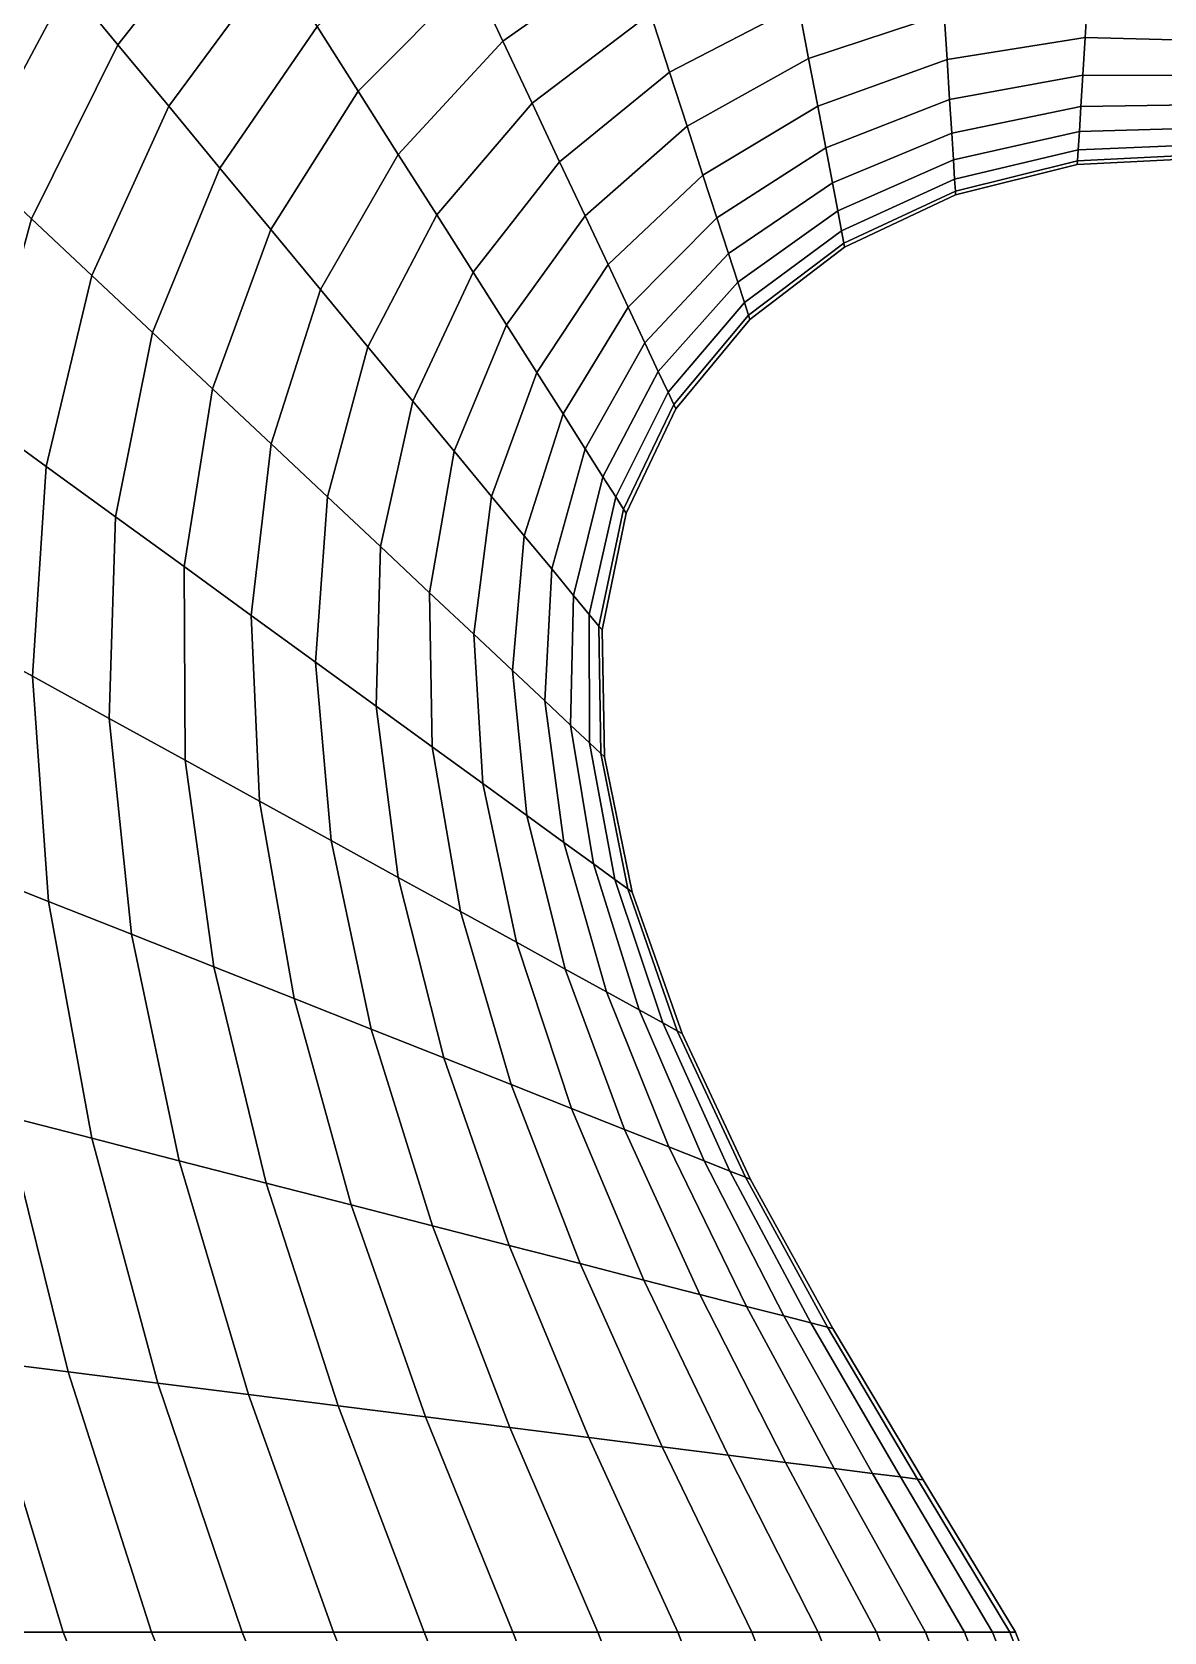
# Model space of a CAD drawing. Extents: x -13.1 to 9.8, y -16 to 20.1.
# Drawn here: x -8.11 to 1.22, y 0 to 13.2 of the extents above; entities that cross this region are included whole.
import ezdxf

# ---------------------------------------------------------------- set-up
doc = ezdxf.new("R2010")
doc.units = 0
doc.header["$MEASUREMENT"] = 0

msp = doc.modelspace()

# ---------------------------------------------------------------- linework, layer by layer
for points in [[(-6.7692, 14.8325, 4.82343), (-7.81042, 13.5842, 5.01668), (-7.40144, 13.0898, 5.18142), (-6.43866, 14.3116, 4.98182)], [(-6.43866, 14.3116, -4.98182), (-7.40144, 13.0898, -5.18142), (-7.81042, 13.5842, -5.01668), (-6.7692, 14.8325, -4.82343)], [(-3.35006, 14.3939, 4.53624), (-4.47914, 13.6547, 4.76562), (-4.22788, 13.1207, 4.61411), (-3.17647, 13.8597, 4.39201)], [(-3.17647, 13.8597, -4.39201), (-4.22788, 13.1207, -4.61411), (-4.47914, 13.6547, -4.76562), (-3.35006, 14.3939, -4.53624)], [(-6.43866, 14.3116, 4.98182), (-7.40144, 13.0898, 5.18142), (-6.98253, 12.5834, 5.26444), (-6.10008, 13.7781, 5.06165)], [(-6.10008, 13.7781, -5.06165), (-6.98253, 12.5834, -5.26444), (-7.40144, 13.0898, -5.18142), (-6.43866, 14.3116, -4.98182)], [(-4.73651, 14.2016, 4.84199), (-5.75881, 13.2404, 5.06165), (-5.42023, 12.7069, 4.98182), (-4.47914, 13.6547, 4.76562)], [(-4.47914, 13.6547, -4.76562), (-5.42023, 12.7069, -4.98182), (-5.75881, 13.2404, -5.06165), (-4.73651, 14.2016, -4.84199)], [(-8.20301, 14.0587, 4.77283), (-9.06193, 12.5436, 4.93849), (-8.59737, 12.1073, 5.19081), (-7.81042, 13.5842, 5.01668)], [(-7.81042, 13.5842, -5.01668), (-8.59737, 12.1073, -5.19081), (-9.06193, 12.5436, -4.93849), (-8.20301, 14.0587, -4.77283)], [(-3.17647, 13.8597, 4.39201), (-4.22788, 13.1207, 4.61411), (-3.98669, 12.6081, 4.38982), (-3.00985, 13.3469, 4.17852)], [(-3.00985, 13.3469, -4.17852), (-3.98669, 12.6081, -4.38982), (-4.22788, 13.1207, -4.61411), (-3.17647, 13.8597, -4.39201)], [(-1.87963, 13.8869, 3.9584), (-3.00985, 13.3469, 4.17852), (-2.85281, 12.8635, 3.89914), (-1.78942, 13.414, 3.69373)], [(-1.78942, 13.414, -3.69373), (-2.85281, 12.8635, -3.89914), (-3.00985, 13.3469, -4.17852), (-1.87963, 13.8869, -3.9584)], [(-6.10008, 13.7781, 5.06165), (-6.98253, 12.5834, 5.26444), (-6.56028, 12.073, 5.26444), (-5.75881, 13.2404, 5.06165)], [(-5.75881, 13.2404, -5.06165), (-6.56028, 12.073, -5.26444), (-6.98253, 12.5834, -5.26444), (-6.10008, 13.7781, -5.06165)], [(-0.613938, 13.7622, 3.48334), (-1.78942, 13.414, 3.69373), (-1.70613, 12.9774, 3.37081), (-0.58762, 13.3439, 3.17881)], [(-0.58762, 13.3439, -3.17881), (-1.70613, 12.9774, -3.37081), (-1.78942, 13.414, -3.69373), (-0.613938, 13.7622, -3.48334)], [(-4.47914, 13.6547, 4.76562), (-5.42023, 12.7069, 4.98182), (-5.08968, 12.186, 4.82343), (-4.22788, 13.1207, 4.61411)], [(-4.22788, 13.1207, -4.61411), (-5.08968, 12.186, -4.82343), (-5.42023, 12.7069, -4.98182), (-4.47914, 13.6547, -4.76562)], [(-7.81042, 13.5842, 5.01668), (-8.59737, 12.1073, 5.19081), (-8.11342, 11.6529, 5.36126), (-7.40144, 13.0898, 5.18142)], [(-7.40144, 13.0898, -5.18142), (-8.11342, 11.6529, -5.36126), (-8.59737, 12.1073, -5.19081), (-7.81042, 13.5842, -5.01668)], [(0.597672, 13.5037, 2.98529), (-0.58762, 13.3439, 3.17881), (-0.563905, 12.9669, 2.82415), (0.575402, 13.1497, 2.65222)], [(0.575402, 13.1497, -2.65222), (-0.563905, 12.9669, -2.82415), (-0.58762, 13.3439, -3.17881), (0.597672, 13.5037, -2.98529)], [(1.79566, 13.4467, 2.79329), (0.597672, 13.5037, 2.98529), (0.575402, 13.1497, 2.65222), (1.73347, 13.1207, 2.48165)], [(1.73347, 13.1207, -2.48165), (0.575402, 13.1497, -2.65222), (0.597672, 13.5037, -2.98529), (1.79566, 13.4467, -2.79329)], [(-3.00985, 13.3469, 4.17852), (-3.98669, 12.6081, 4.38982), (-3.75936, 12.125, 4.09631), (-2.85281, 12.8635, 3.89914)], [(-2.85281, 12.8635, -3.89914), (-3.75936, 12.125, -4.09631), (-3.98669, 12.6081, -4.38982), (-3.00985, 13.3469, -4.17852)], [(-1.78942, 13.414, 3.69373), (-2.85281, 12.8635, 3.89914), (-2.70782, 12.4173, 3.55826), (-1.70613, 12.9774, 3.37081)], [(-1.70613, 12.9774, -3.37081), (-2.70782, 12.4173, -3.55826), (-2.85281, 12.8635, -3.89914), (-1.78942, 13.414, -3.69373)], [(-0.58762, 13.3439, 3.17881), (-1.70613, 12.9774, 3.37081), (-1.63109, 12.584, 2.99473), (-0.563905, 12.9669, 2.82415)], [(-0.563905, 12.9669, -2.82415), (-1.63109, 12.584, -2.99473), (-1.70613, 12.9774, -3.37081), (-0.58762, 13.3439, -3.17881)], [(-5.75881, 13.2404, 5.06165), (-6.56028, 12.073, 5.26444), (-6.14137, 11.5666, 5.18142), (-5.42023, 12.7069, 4.98182)], [(-5.42023, 12.7069, -4.98182), (-6.14137, 11.5666, -5.18142), (-6.56028, 12.073, -5.26444), (-5.75881, 13.2404, -5.06165)], [(-7.40144, 13.0898, 5.18142), (-8.11342, 11.6529, 5.36126), (-7.61771, 11.1874, 5.44717), (-6.98253, 12.5834, 5.26444)], [(-6.98253, 12.5834, -5.26444), (-7.61771, 11.1874, -5.44717), (-8.11342, 11.6529, -5.36126), (-7.40144, 13.0898, -5.18142)], [(-4.22788, 13.1207, 4.61411), (-5.08968, 12.186, 4.82343), (-4.77237, 11.686, 4.58897), (-3.98669, 12.6081, 4.38982)], [(-3.98669, 12.6081, -4.38982), (-4.77237, 11.686, -4.58897), (-5.08968, 12.186, -4.82343), (-4.22788, 13.1207, -4.61411)], [(0.575402, 13.1497, 2.65222), (-0.563905, 12.9669, 2.82415), (-0.543169, 12.6373, 2.42496), (0.555928, 12.8401, 2.27733)], [(0.555928, 12.8401, -2.27733), (-0.543169, 12.6373, -2.42496), (-0.563905, 12.9669, -2.82415), (0.575402, 13.1497, -2.65222)], [(1.73347, 13.1207, 2.48165), (0.575402, 13.1497, 2.65222), (0.555928, 12.8401, 2.27733), (1.67909, 12.8357, 2.13086)], [(1.67909, 12.8357, -2.13086), (0.555928, 12.8401, -2.27733), (0.575402, 13.1497, -2.65222), (1.73347, 13.1207, -2.48165)], [(-1.70613, 12.9774, 3.37081), (-2.70782, 12.4173, 3.55826), (-2.57718, 12.0153, 3.16126), (-1.63109, 12.584, 2.99473)], [(-1.63109, 12.584, -2.99473), (-2.57718, 12.0153, -3.16126), (-2.70782, 12.4173, -3.55826), (-1.70613, 12.9774, -3.37081)], [(-0.563905, 12.9669, 2.82415), (-1.63109, 12.584, 2.99473), (-1.56547, 12.24, 2.57142), (-0.543169, 12.6373, 2.42496)], [(-0.543169, 12.6373, -2.42496), (-1.56547, 12.24, -2.57142), (-1.63109, 12.584, -2.99473), (-0.563905, 12.9669, -2.82415)], [(-2.85281, 12.8635, 3.89914), (-3.75936, 12.125, 4.09631), (-3.54949, 11.6791, 3.73819), (-2.70782, 12.4173, 3.55826)], [(-2.70782, 12.4173, -3.55826), (-3.54949, 11.6791, -3.73819), (-3.75936, 12.125, -4.09631), (-2.85281, 12.8635, -3.89914)], [(0.555928, 12.8401, 2.27733), (-0.543169, 12.6373, 2.42496), (-0.525738, 12.3603, 1.98751), (0.539558, 12.5799, 1.86652)], [(0.539558, 12.5799, -1.86652), (-0.525738, 12.3603, -1.98751), (-0.543169, 12.6373, -2.42496), (0.555928, 12.8401, -2.27733)], [(1.67909, 12.8357, 2.13086), (0.555928, 12.8401, 2.27733), (0.539558, 12.5799, 1.86652), (1.63338, 12.596, 1.74647)], [(1.63338, 12.596, -1.74647), (0.539558, 12.5799, -1.86652), (0.555928, 12.8401, -2.27733), (1.67909, 12.8357, -2.13086)], [(-5.42023, 12.7069, 4.98182), (-6.14137, 11.5666, 5.18142), (-5.73239, 11.0723, 5.01668), (-5.08968, 12.186, 4.82343)], [(-5.08968, 12.186, -4.82343), (-5.73239, 11.0723, -5.01668), (-6.14137, 11.5666, -5.18142), (-5.42023, 12.7069, -4.98182)], [(-6.98253, 12.5834, 5.26444), (-7.61771, 11.1874, 5.44717), (-7.11807, 10.7182, 5.44717), (-6.56028, 12.073, 5.26444)], [(-6.56028, 12.073, -5.26444), (-7.11807, 10.7182, -5.44717), (-7.61771, 11.1874, -5.44717), (-6.98253, 12.5834, -5.26444)], [(-3.98669, 12.6081, 4.38982), (-4.77237, 11.686, 4.58897), (-4.47332, 11.2148, 4.28214), (-3.75936, 12.125, 4.09631)], [(-3.75936, 12.125, -4.09631), (-4.47332, 11.2148, -4.28214), (-4.77237, 11.686, -4.58897), (-3.98669, 12.6081, -4.38982)], [(-1.63109, 12.584, 2.99473), (-2.57718, 12.0153, 3.16126), (-2.46295, 11.6637, 2.71441), (-1.56547, 12.24, 2.57142)], [(-1.56547, 12.24, -2.57142), (-2.46295, 11.6637, -2.71441), (-2.57718, 12.0153, -3.16126), (-1.63109, 12.584, -2.99473)], [(-0.543169, 12.6373, 2.42496), (-1.56547, 12.24, 2.57142), (-1.51031, 11.9509, 2.10756), (-0.525738, 12.3603, 1.98751)], [(-0.525738, 12.3603, -1.98751), (-1.51031, 11.9509, -2.10756), (-1.56547, 12.24, -2.57142), (-0.543169, 12.6373, -2.42496)], [(0.539558, 12.5799, 1.86652), (-0.525738, 12.3603, 1.98751), (-0.511887, 12.1401, 1.51873), (0.52655, 12.3732, 1.42627)], [(0.52655, 12.3732, -1.42627), (-0.511887, 12.1401, -1.51873), (-0.525738, 12.3603, -1.98751), (0.539558, 12.5799, -1.86652)], [(1.63338, 12.596, 1.74647), (0.539558, 12.5799, 1.86652), (0.52655, 12.3732, 1.42627), (1.59706, 12.4056, 1.33454)], [(1.59706, 12.4056, -1.33454), (0.52655, 12.3732, -1.42627), (0.539558, 12.5799, -1.86652), (1.63338, 12.596, -1.74647)], [(-2.70782, 12.4173, 3.55826), (-3.54949, 11.6791, 3.73819), (-3.36039, 11.2772, 3.32112), (-2.57718, 12.0153, 3.16126)], [(-2.57718, 12.0153, -3.16126), (-3.36039, 11.2772, -3.32112), (-3.54949, 11.6791, -3.73819), (-2.70782, 12.4173, -3.55826)], [(1.59706, 12.4056, 1.33454), (0.52655, 12.3732, 1.42627), (0.517109, 12.2231, 0.963529), (1.5707, 12.2674, 0.90156)], [(1.5707, 12.2674, -0.90156), (0.517109, 12.2231, -0.963529), (0.52655, 12.3732, -1.42627), (1.59706, 12.4056, -1.33454)], [(-0.525738, 12.3603, 1.98751), (-1.51031, 11.9509, 2.10756), (-1.46648, 11.7211, 1.61046), (-0.511887, 12.1401, 1.51873)], [(-0.511887, 12.1401, -1.51873), (-1.46648, 11.7211, -1.61046), (-1.51031, 11.9509, -2.10756), (-0.525738, 12.3603, -1.98751)], [(0.52655, 12.3732, 1.42627), (-0.511887, 12.1401, 1.51873), (-0.501834, 11.9803, 1.02599), (0.517109, 12.2231, 0.963529)], [(0.517109, 12.2231, -0.963529), (-0.501834, 11.9803, -1.02599), (-0.511887, 12.1401, -1.51873), (0.52655, 12.3732, -1.42627)], [(-5.08968, 12.186, 4.82343), (-5.73239, 11.0723, 5.01668), (-5.3398, 10.5977, 4.77283), (-4.77237, 11.686, 4.58897)], [(-4.77237, 11.686, -4.58897), (-5.3398, 10.5977, -4.77283), (-5.73239, 11.0723, -5.01668), (-5.08968, 12.186, -4.82343)], [(-1.56547, 12.24, 2.57142), (-2.46295, 11.6637, 2.71441), (-2.36692, 11.3682, 2.22475), (-1.51031, 11.9509, 2.10756)], [(-1.51031, 11.9509, -2.10756), (-2.36692, 11.3682, -2.22475), (-2.46295, 11.6637, -2.71441), (-1.56547, 12.24, -2.57142)], [(-0.511887, 12.1401, 1.51873), (-1.46648, 11.7211, 1.61046), (-1.43467, 11.5543, 1.08796), (-0.501834, 11.9803, 1.02599)], [(-0.501834, 11.9803, -1.02599), (-1.43467, 11.5543, -1.08796), (-1.46648, 11.7211, -1.61046), (-0.511887, 12.1401, -1.51873)], [(0.517109, 12.2231, 0.963529), (-0.501834, 11.9803, 1.02599), (-0.495738, 11.8835, 0.517072), (0.511384, 12.1321, 0.485593)], [(0.511384, 12.1321, -0.485593), (-0.495738, 11.8835, -0.517072), (-0.501834, 11.9803, -1.02599), (0.517109, 12.2231, -0.963529)], [(1.55472, 12.1837, 0.454363), (0.511384, 12.1321, 0.485593), (0.509466, 12.1017), (1.54936, 12.1556)], [(1.54936, 12.1556), (0.509466, 12.1017), (0.511384, 12.1321, -0.485593), (1.55472, 12.1837, -0.454363)], [(1.5707, 12.2674, 0.90156), (0.517109, 12.2231, 0.963529), (0.511384, 12.1321, 0.485593), (1.55472, 12.1837, 0.454363)], [(1.55472, 12.1837, -0.454363), (0.511384, 12.1321, -0.485593), (0.517109, 12.2231, -0.963529), (1.5707, 12.2674, -0.90156)], [(-6.56028, 12.073, 5.26444), (-7.11807, 10.7182, 5.44717), (-6.62236, 10.2527, 5.36126), (-6.14137, 11.5666, 5.18142)], [(-6.14137, 11.5666, -5.18142), (-6.62236, 10.2527, -5.36126), (-7.11807, 10.7182, -5.44717), (-6.56028, 12.073, -5.26444)], [(-3.75936, 12.125, 4.09631), (-4.47332, 11.2148, 4.28214), (-4.19722, 10.7797, 3.90778), (-3.54949, 11.6791, 3.73819)], [(-3.54949, 11.6791, -3.73819), (-4.19722, 10.7797, -3.90778), (-4.47332, 11.2148, -4.28214), (-3.75936, 12.125, -4.09631)], [(-2.57718, 12.0153, 3.16126), (-3.36039, 11.2772, 3.32112), (-3.19503, 10.9258, 2.85167), (-2.46295, 11.6637, 2.71441)], [(-2.46295, 11.6637, -2.71441), (-3.19503, 10.9258, -2.85167), (-3.36039, 11.2772, -3.32112), (-2.57718, 12.0153, -3.16126)], [(0.511384, 12.1321, 0.485593), (-0.495738, 11.8835, 0.517072), (-0.493695, 11.851), (0.509466, 12.1017)], [(0.509466, 12.1017), (-0.493695, 11.851), (-0.495738, 11.8835, -0.517072), (0.511384, 12.1321, -0.485593)], [(-1.51031, 11.9509, 2.10756), (-2.36692, 11.3682, 2.22475), (-2.29062, 11.1333, 1.70001), (-1.46648, 11.7211, 1.61046)], [(-1.46648, 11.7211, -1.61046), (-2.29062, 11.1333, -1.70001), (-2.36692, 11.3682, -2.22475), (-1.51031, 11.9509, -2.10756)], [(-0.501834, 11.9803, 1.02599), (-1.43467, 11.5543, 1.08796), (-1.41538, 11.4532, 0.548303), (-0.495738, 11.8835, 0.517072)], [(-0.495738, 11.8835, -0.517072), (-1.41538, 11.4532, -0.548303), (-1.43467, 11.5543, -1.08796), (-0.501834, 11.9803, -1.02599)], [(-0.495738, 11.8835, 0.517072), (-1.41538, 11.4532, 0.548303), (-1.40891, 11.4193), (-0.493695, 11.851)], [(-0.493695, 11.851), (-1.40891, 11.4193), (-1.41538, 11.4532, -0.548303), (-0.495738, 11.8835, -0.517072)], [(-8.11342, 11.6529, 5.36126), (-8.55894, 10.0233, 5.51852), (-7.99266, 9.61191, 5.60695), (-7.61771, 11.1874, 5.44717)], [(-7.61771, 11.1874, -5.44717), (-7.99266, 9.61191, -5.60695), (-8.55894, 10.0233, -5.51852), (-8.11342, 11.6529, -5.36126)], [(-4.77237, 11.686, 4.58897), (-5.3398, 10.5977, 4.77283), (-4.96979, 10.1504, 4.4537), (-4.47332, 11.2148, 4.28214)], [(-4.47332, 11.2148, -4.28214), (-4.96979, 10.1504, -4.4537), (-5.3398, 10.5977, -4.77283), (-4.77237, 11.686, -4.58897)], [(-3.54949, 11.6791, 3.73819), (-4.19722, 10.7797, 3.90778), (-3.94845, 10.3877, 3.47179), (-3.36039, 11.2772, 3.32112)], [(-3.36039, 11.2772, -3.32112), (-3.94845, 10.3877, -3.47179), (-4.19722, 10.7797, -3.90778), (-3.54949, 11.6791, -3.73819)], [(-2.46295, 11.6637, 2.71441), (-3.19503, 10.9258, 2.85167), (-3.05603, 10.6304, 2.33726), (-2.36692, 11.3682, 2.22475)], [(-2.36692, 11.3682, -2.22475), (-3.05603, 10.6304, -2.33726), (-3.19503, 10.9258, -2.85167), (-2.46295, 11.6637, -2.71441)], [(-1.46648, 11.7211, 1.61046), (-2.29062, 11.1333, 1.70001), (-2.23524, 10.9629, 1.14846), (-1.43467, 11.5543, 1.08796)], [(-1.43467, 11.5543, -1.08796), (-2.23524, 10.9629, -1.14846), (-2.29062, 11.1333, -1.70001), (-1.46648, 11.7211, -1.61046)], [(-6.14137, 11.5666, 5.18142), (-6.62236, 10.2527, 5.36126), (-6.13842, 9.7982, 5.19081), (-5.73239, 11.0723, 5.01668)], [(-5.73239, 11.0723, -5.01668), (-6.13842, 9.7982, -5.19081), (-6.62236, 10.2527, -5.36126), (-6.14137, 11.5666, -5.18142)], [(-1.43467, 11.5543, 1.08796), (-2.23524, 10.9629, 1.14846), (-2.20166, 10.8595, 0.578793), (-1.41538, 11.4532, 0.548303)], [(-1.41538, 11.4532, -0.548303), (-2.20166, 10.8595, -0.578793), (-2.23524, 10.9629, -1.14846), (-1.43467, 11.5543, -1.08796)], [(-2.36692, 11.3682, 2.22475), (-3.05603, 10.6304, 2.33726), (-2.94558, 10.3957, 1.78598), (-2.29062, 11.1333, 1.70001)], [(-2.29062, 11.1333, -1.70001), (-2.94558, 10.3957, -1.78598), (-3.05603, 10.6304, -2.33726), (-2.36692, 11.3682, -2.22475)], [(-1.41538, 11.4532, 0.548303), (-2.20166, 10.8595, 0.578793), (-2.19041, 10.8249), (-1.40891, 11.4193)], [(-1.40891, 11.4193), (-2.19041, 10.8249), (-2.20166, 10.8595, -0.578793), (-1.41538, 11.4532, -0.548303)], [(-3.36039, 11.2772, 3.32112), (-3.94845, 10.3877, 3.47179), (-3.73092, 10.0449, 2.98104), (-3.19503, 10.9258, 2.85167)], [(-3.19503, 10.9258, -2.85167), (-3.73092, 10.0449, -2.98104), (-3.94845, 10.3877, -3.47179), (-3.36039, 11.2772, -3.32112)], [(-7.61771, 11.1874, 5.44717), (-7.99266, 9.61191, 5.60695), (-7.42188, 9.19722, 5.60695), (-7.11807, 10.7182, 5.44717)], [(-7.11807, 10.7182, -5.44717), (-7.42188, 9.19722, -5.60695), (-7.99266, 9.61191, -5.60695), (-7.61771, 11.1874, -5.44717)], [(-4.47332, 11.2148, 4.28214), (-4.96979, 10.1504, 4.4537), (-4.62819, 9.7375, 4.06434), (-4.19722, 10.7797, 3.90778)], [(-4.19722, 10.7797, -3.90778), (-4.62819, 9.7375, -4.06434), (-4.96979, 10.1504, -4.4537), (-4.47332, 11.2148, -4.28214)], [(-2.29062, 11.1333, 1.70001), (-2.94558, 10.3957, 1.78598), (-2.86542, 10.2253, 1.20653), (-2.23524, 10.9629, 1.14846)], [(-2.23524, 10.9629, -1.14846), (-2.86542, 10.2253, -1.20653), (-2.94558, 10.3957, -1.78598), (-2.29062, 11.1333, -1.70001)], [(-5.73239, 11.0723, 5.01668), (-6.13842, 9.7982, 5.19081), (-5.67386, 9.36195, 4.93849), (-5.3398, 10.5977, 4.77283)], [(-5.3398, 10.5977, -4.77283), (-5.67386, 9.36195, -4.93849), (-6.13842, 9.7982, -5.19081), (-5.73239, 11.0723, -5.01668)], [(-2.23524, 10.9629, 1.14846), (-2.86542, 10.2253, 1.20653), (-2.81681, 10.122, 0.608062), (-2.20166, 10.8595, 0.578793)], [(-2.20166, 10.8595, -0.578793), (-2.81681, 10.122, -0.608062), (-2.86542, 10.2253, -1.20653), (-2.23524, 10.9629, -1.14846)], [(-3.19503, 10.9258, 2.85167), (-3.73092, 10.0449, 2.98104), (-3.54805, 9.75678, 2.44329), (-3.05603, 10.6304, 2.33726)], [(-3.05603, 10.6304, -2.33726), (-3.54805, 9.75678, -2.44329), (-3.73092, 10.0449, -2.98104), (-3.19503, 10.9258, -2.85167)], [(-2.20166, 10.8595, 0.578793), (-2.81681, 10.122, 0.608062), (-2.80052, 10.0874), (-2.19041, 10.8249)], [(-2.19041, 10.8249), (-2.80052, 10.0874), (-2.81681, 10.122, -0.608062), (-2.20166, 10.8595, -0.578793)], [(-7.11807, 10.7182, 5.44717), (-7.42188, 9.19722, 5.60695), (-6.85561, 8.78579, 5.51852), (-6.62236, 10.2527, 5.36126)], [(-6.62236, 10.2527, -5.36126), (-6.85561, 8.78579, -5.51852), (-7.42188, 9.19722, -5.60695), (-7.11807, 10.7182, -5.44717)], [(-4.19722, 10.7797, 3.90778), (-4.62819, 9.7375, 4.06434), (-4.32038, 9.36544, 3.61088), (-3.94845, 10.3877, 3.47179)], [(-3.94845, 10.3877, -3.47179), (-4.32038, 9.36544, -3.61088), (-4.62819, 9.7375, -4.06434), (-4.19722, 10.7797, -3.90778)], [(-5.3398, 10.5977, 4.77283), (-5.67386, 9.36195, 4.93849), (-5.23602, 8.95079, 4.60829), (-4.96979, 10.1504, 4.4537)], [(-4.96979, 10.1504, -4.4537), (-5.23602, 8.95079, -4.60829), (-5.67386, 9.36195, -4.93849), (-5.3398, 10.5977, -4.77283)], [(-3.05603, 10.6304, 2.33726), (-3.54805, 9.75678, 2.44329), (-3.40275, 9.52781, 1.867), (-2.94558, 10.3957, 1.78598)], [(-2.94558, 10.3957, -1.78598), (-3.40275, 9.52781, -1.867), (-3.54805, 9.75678, -2.44329), (-3.05603, 10.6304, -2.33726)], [(-3.94845, 10.3877, 3.47179), (-4.32038, 9.36544, 3.61088), (-4.05124, 9.04009, 3.10048), (-3.73092, 10.0449, 2.98104)], [(-3.73092, 10.0449, -2.98104), (-4.05124, 9.04009, -3.10048), (-4.32038, 9.36544, -3.61088), (-3.94845, 10.3877, -3.47179)], [(-2.94558, 10.3957, 1.78598), (-3.40275, 9.52781, 1.867), (-3.29729, 9.36164, 1.26127), (-2.86542, 10.2253, 1.20653)], [(-2.86542, 10.2253, -1.20653), (-3.29729, 9.36164, -1.26127), (-3.40275, 9.52781, -1.867), (-2.94558, 10.3957, -1.78598)], [(-6.62236, 10.2527, 5.36126), (-6.85561, 8.78579, 5.51852), (-6.30276, 8.38413, 5.34307), (-6.13842, 9.7982, 5.19081)], [(-6.13842, 9.7982, -5.19081), (-6.30276, 8.38413, -5.34307), (-6.85561, 8.78579, -5.51852), (-6.62236, 10.2527, -5.36126)], [(-2.86542, 10.2253, 1.20653), (-3.29729, 9.36164, 1.26127), (-3.23334, 9.26087, 0.635647), (-2.81681, 10.122, 0.608062)], [(-2.81681, 10.122, -0.608062), (-3.23334, 9.26087, -0.635647), (-3.29729, 9.36164, -1.26127), (-2.86542, 10.2253, -1.20653)], [(-4.96979, 10.1504, 4.4537), (-5.23602, 8.95079, 4.60829), (-4.8318, 8.5712, 4.20541), (-4.62819, 9.7375, 4.06434)], [(-4.62819, 9.7375, -4.06434), (-4.8318, 8.5712, -4.20541), (-5.23602, 8.95079, -4.60829), (-4.96979, 10.1504, -4.4537)], [(-3.73092, 10.0449, 2.98104), (-4.05124, 9.04009, 3.10048), (-3.82499, 8.7666, 2.54118), (-3.54805, 9.75678, 2.44329)], [(-3.54805, 9.75678, -2.44329), (-3.82499, 8.7666, -2.54118), (-4.05124, 9.04009, -3.10048), (-3.73092, 10.0449, -2.98104)], [(-2.81681, 10.122, 0.608062), (-3.23334, 9.26087, 0.635647), (-3.21191, 9.22711), (-2.80052, 10.0874)], [(-2.80052, 10.0874), (-3.21191, 9.22711), (-3.23334, 9.26087, -0.635647), (-2.81681, 10.122, -0.608062)], [(-8.55894, 10.0233, 5.51852), (-8.73542, 8.22736, 5.65072), (-8.10735, 7.88207, 5.74126), (-7.99266, 9.61191, 5.60695)], [(-7.99266, 9.61191, -5.60695), (-8.10735, 7.88207, -5.74126), (-8.73542, 8.22736, -5.65072), (-8.55894, 10.0233, -5.51852)], [(-6.13842, 9.7982, 5.19081), (-6.30276, 8.38413, 5.34307), (-5.77207, 7.99856, 5.08335), (-5.67386, 9.36195, 4.93849)], [(-5.67386, 9.36195, -4.93849), (-5.77207, 7.99856, -5.08335), (-6.30276, 8.38413, -5.34307), (-6.13842, 9.7982, -5.19081)], [(-4.62819, 9.7375, 4.06434), (-4.8318, 8.5712, 4.20541), (-4.46757, 8.22917, 3.73622), (-4.32038, 9.36544, 3.61088)], [(-4.32038, 9.36544, -3.61088), (-4.46757, 8.22917, -3.73622), (-4.8318, 8.5712, -4.20541), (-4.62819, 9.7375, -4.06434)], [(-3.54805, 9.75678, 2.44329), (-3.82499, 8.7666, 2.54118), (-3.6452, 8.54928, 1.9418), (-3.40275, 9.52781, 1.867)], [(-3.40275, 9.52781, -1.867), (-3.6452, 8.54928, -1.9418), (-3.82499, 8.7666, -2.54118), (-3.54805, 9.75678, -2.44329)], [(-7.99266, 9.61191, 5.60695), (-8.10735, 7.88207, 5.74126), (-7.47429, 7.53404, 5.74126), (-7.42188, 9.19722, 5.60695)], [(-7.42188, 9.19722, -5.60695), (-7.47429, 7.53404, -5.74126), (-8.10735, 7.88207, -5.74126), (-7.99266, 9.61191, -5.60695)], [(-3.40275, 9.52781, 1.867), (-3.6452, 8.54928, 1.9418), (-3.51472, 8.39156, 1.3118), (-3.29729, 9.36164, 1.26127)], [(-3.29729, 9.36164, -1.26127), (-3.51472, 8.39156, -1.3118), (-3.6452, 8.54928, -1.9418), (-3.40275, 9.52781, -1.867)], [(-5.67386, 9.36195, 4.93849), (-5.77207, 7.99856, 5.08335), (-5.27189, 7.63516, 4.74346), (-5.23602, 8.95079, 4.60829)], [(-5.23602, 8.95079, -4.60829), (-5.27189, 7.63516, -4.74346), (-5.77207, 7.99856, -5.08335), (-5.67386, 9.36195, -4.93849)], [(-4.32038, 9.36544, 3.61088), (-4.46757, 8.22917, 3.73622), (-4.14908, 7.93009, 3.2081), (-4.05124, 9.04009, 3.10048)], [(-4.05124, 9.04009, -3.10048), (-4.14908, 7.93009, -3.2081), (-4.46757, 8.22917, -3.73622), (-4.32038, 9.36544, -3.61088)], [(-3.29729, 9.36164, 1.26127), (-3.51472, 8.39156, 1.3118), (-3.4356, 8.29592, 0.661114), (-3.23334, 9.26087, 0.635647)], [(-3.23334, 9.26087, -0.635647), (-3.4356, 8.29592, -0.661114), (-3.51472, 8.39156, -1.3118), (-3.29729, 9.36164, -1.26127)], [(-3.23334, 9.26087, 0.635647), (-3.4356, 8.29592, 0.661114), (-3.40909, 8.26387), (-3.21191, 9.22711)], [(-3.21191, 9.22711), (-3.40909, 8.26387), (-3.4356, 8.29592, -0.661114), (-3.23334, 9.26087, -0.635647)], [(-7.42188, 9.19722, 5.60695), (-7.47429, 7.53404, 5.74126), (-6.84622, 7.18876, 5.65072), (-6.85561, 8.78579, 5.51852)], [(-6.85561, 8.78579, -5.51852), (-6.84622, 7.18876, -5.65072), (-7.47429, 7.53404, -5.74126), (-7.42188, 9.19722, -5.60695)], [(-4.05124, 9.04009, 3.10048), (-4.14908, 7.93009, 3.2081), (-3.88136, 7.67868, 2.62938), (-3.82499, 8.7666, 2.54118)], [(-3.82499, 8.7666, -2.54118), (-3.88136, 7.67868, -2.62938), (-4.14908, 7.93009, -3.2081), (-4.05124, 9.04009, -3.10048)], [(-5.23602, 8.95079, 4.60829), (-5.27189, 7.63516, 4.74346), (-4.81013, 7.29966, 4.32877), (-4.8318, 8.5712, 4.20541)], [(-4.8318, 8.5712, -4.20541), (-4.81013, 7.29966, -4.32877), (-5.27189, 7.63516, -4.74346), (-5.23602, 8.95079, -4.60829)], [(-6.85561, 8.78579, 5.51852), (-6.84622, 7.18876, 5.65072), (-6.23305, 6.85167, 5.47106), (-6.30276, 8.38413, 5.34307)], [(-6.30276, 8.38413, -5.34307), (-6.23305, 6.85167, -5.47106), (-6.84622, 7.18876, -5.65072), (-6.85561, 8.78579, -5.51852)], [(-3.82499, 8.7666, 2.54118), (-3.88136, 7.67868, 2.62938), (-3.66862, 7.47891, 2.0092), (-3.6452, 8.54928, 1.9418)], [(-3.6452, 8.54928, -1.9418), (-3.66862, 7.47891, -2.0092), (-3.88136, 7.67868, -2.62938), (-3.82499, 8.7666, -2.54118)], [(-4.8318, 8.5712, 4.20541), (-4.81013, 7.29966, 4.32877), (-4.39405, 6.99737, 3.84581), (-4.46757, 8.22917, 3.73622)], [(-4.46757, 8.22917, -3.73622), (-4.39405, 6.99737, -3.84581), (-4.81013, 7.29966, -4.32877), (-4.8318, 8.5712, -4.20541)], [(-3.6452, 8.54928, 1.9418), (-3.66862, 7.47891, 2.0092), (-3.51422, 7.33392, 1.35733), (-3.51472, 8.39156, 1.3118)], [(-3.51472, 8.39156, -1.3118), (-3.51422, 7.33392, -1.35733), (-3.66862, 7.47891, -2.0092), (-3.6452, 8.54928, -1.9418)], [(-6.30276, 8.38413, 5.34307), (-6.23305, 6.85167, 5.47106), (-5.64445, 6.52808, 5.20512), (-5.77207, 7.99856, 5.08335)], [(-5.77207, 7.99856, -5.08335), (-5.64445, 6.52808, -5.20512), (-6.23305, 6.85167, -5.47106), (-6.30276, 8.38413, -5.34307)], [(-3.51472, 8.39156, 1.3118), (-3.51422, 7.33392, 1.35733), (-3.4206, 7.246, 0.684061), (-3.4356, 8.29592, 0.661114)], [(-3.4356, 8.29592, -0.661114), (-3.4206, 7.246, -0.684061), (-3.51422, 7.33392, -1.35733), (-3.51472, 8.39156, -1.3118)], [(-8.73542, 8.22736, 5.65072), (-8.65317, 6.29418, 5.75576), (-7.97439, 6.02543, 5.84799), (-8.10735, 7.88207, 5.74126)], [(-8.10735, 7.88207, -5.74126), (-7.97439, 6.02543, -5.84799), (-8.65317, 6.29418, -5.75576), (-8.73542, 8.22736, -5.65072)], [(-4.46757, 8.22917, 3.73622), (-4.39405, 6.99737, 3.84581), (-4.03022, 6.73303, 3.3022), (-4.14908, 7.93009, 3.2081)], [(-4.14908, 7.93009, -3.2081), (-4.03022, 6.73303, -3.3022), (-4.39405, 6.99737, -3.84581), (-4.46757, 8.22917, -3.73622)], [(-3.4356, 8.29592, 0.661114), (-3.4206, 7.246, 0.684061), (-3.38923, 7.21654), (-3.40909, 8.26387)], [(-3.40909, 8.26387), (-3.38923, 7.21654), (-3.4206, 7.246, -0.684061), (-3.4356, 8.29592, -0.661114)], [(-5.77207, 7.99856, 5.08335), (-5.64445, 6.52808, 5.20512), (-5.08969, 6.2231, 4.85709), (-5.27189, 7.63516, 4.74346)], [(-5.27189, 7.63516, -4.74346), (-5.08969, 6.2231, -4.85709), (-5.64445, 6.52808, -5.20512), (-5.77207, 7.99856, -5.08335)], [(-4.14908, 7.93009, 3.2081), (-4.03022, 6.73303, 3.3022), (-3.72438, 6.51083, 2.70651), (-3.88136, 7.67868, 2.62938)], [(-3.88136, 7.67868, -2.62938), (-3.72438, 6.51083, -2.70651), (-4.03022, 6.73303, -3.3022), (-4.14908, 7.93009, -3.2081)], [(-8.10735, 7.88207, 5.74126), (-7.97439, 6.02543, 5.84799), (-7.29021, 5.75455, 5.84799), (-7.47429, 7.53404, 5.74126)], [(-7.47429, 7.53404, -5.74126), (-7.29021, 5.75455, -5.84799), (-7.97439, 6.02543, -5.84799), (-8.10735, 7.88207, -5.74126)], [(-3.88136, 7.67868, 2.62938), (-3.72438, 6.51083, 2.70651), (-3.48136, 6.33426, 2.06814), (-3.66862, 7.47891, 2.0092)], [(-3.66862, 7.47891, -2.0092), (-3.48136, 6.33426, -2.06814), (-3.72438, 6.51083, -2.70651), (-3.88136, 7.67868, -2.62938)], [(-7.47429, 7.53404, 5.74126), (-7.29021, 5.75455, 5.84799), (-6.61143, 5.4858, 5.75576), (-6.84622, 7.18876, 5.65072)], [(-6.84622, 7.18876, -5.65072), (-6.61143, 5.4858, -5.75576), (-7.29021, 5.75455, -5.84799), (-7.47429, 7.53404, -5.74126)], [(-5.27189, 7.63516, 4.74346), (-5.08969, 6.2231, 4.85709), (-4.57754, 5.94154, 4.43246), (-4.81013, 7.29966, 4.32877)], [(-4.81013, 7.29966, -4.32877), (-4.57754, 5.94154, -4.43246), (-5.08969, 6.2231, -4.85709), (-5.27189, 7.63516, -4.74346)], [(-3.66862, 7.47891, 2.0092), (-3.48136, 6.33426, 2.06814), (-3.30498, 6.20611, 1.39715), (-3.51422, 7.33392, 1.35733)], [(-3.51422, 7.33392, -1.35733), (-3.30498, 6.20611, -1.39715), (-3.48136, 6.33426, -2.06814), (-3.66862, 7.47891, -2.0092)], [(-4.81013, 7.29966, 4.32877), (-4.57754, 5.94154, 4.43246), (-4.11605, 5.68784, 3.93793), (-4.39405, 6.99737, 3.84581)], [(-4.39405, 6.99737, -3.84581), (-4.11605, 5.68784, -3.93793), (-4.57754, 5.94154, -4.43246), (-4.81013, 7.29966, -4.32877)], [(-3.51422, 7.33392, 1.35733), (-3.30498, 6.20611, 1.39715), (-3.19803, 6.12841, 0.704126), (-3.4206, 7.246, 0.684061)], [(-3.4206, 7.246, -0.684061), (-3.19803, 6.12841, -0.704126), (-3.30498, 6.20611, -1.39715), (-3.51422, 7.33392, -1.35733)], [(-6.84622, 7.18876, 5.65072), (-6.61143, 5.4858, 5.75576), (-5.94875, 5.22343, 5.57277), (-6.23305, 6.85167, 5.47106)], [(-6.23305, 6.85167, -5.47106), (-5.94875, 5.22343, -5.57277), (-6.61143, 5.4858, -5.75576), (-6.84622, 7.18876, -5.65072)], [(-3.4206, 7.246, 0.684061), (-3.19803, 6.12841, 0.704126), (-3.16219, 6.10237), (-3.38923, 7.21654)], [(-3.38923, 7.21654), (-3.16219, 6.10237), (-3.19803, 6.12841, -0.704126), (-3.4206, 7.246, -0.684061)], [(-4.39405, 6.99737, 3.84581), (-4.11605, 5.68784, 3.93793), (-3.71253, 5.466, 3.3813), (-4.03022, 6.73303, 3.3022)], [(-4.03022, 6.73303, -3.3022), (-3.71253, 5.466, -3.3813), (-4.11605, 5.68784, -3.93793), (-4.39405, 6.99737, -3.84581)], [(-6.23305, 6.85167, 5.47106), (-5.94875, 5.22343, 5.57277), (-5.31262, 4.97157, 5.30188), (-5.64445, 6.52808, 5.20512)], [(-5.64445, 6.52808, -5.20512), (-5.31262, 4.97157, -5.30188), (-5.94875, 5.22343, -5.57277), (-6.23305, 6.85167, -5.47106)], [(-4.03022, 6.73303, 3.3022), (-3.71253, 5.466, 3.3813), (-3.37331, 5.27951, 2.77134), (-3.72438, 6.51083, 2.70651)], [(-3.72438, 6.51083, -2.70651), (-3.37331, 5.27951, -2.77134), (-3.71253, 5.466, -3.3813), (-4.03022, 6.73303, -3.3022)], [(-5.64445, 6.52808, 5.20512), (-5.31262, 4.97157, 5.30188), (-4.71308, 4.73419, 4.94738), (-5.08969, 6.2231, 4.85709)], [(-5.08969, 6.2231, -4.85709), (-4.71308, 4.73419, -4.94738), (-5.31262, 4.97157, -5.30188), (-5.64445, 6.52808, -5.20512)], [(-3.72438, 6.51083, 2.70651), (-3.37331, 5.27951, 2.77134), (-3.10377, 5.13133, 2.11768), (-3.48136, 6.33426, 2.06814)], [(-3.48136, 6.33426, -2.06814), (-3.10377, 5.13133, -2.11768), (-3.37331, 5.27951, -2.77134), (-3.72438, 6.51083, -2.70651)], [(-3.48136, 6.33426, 2.06814), (-3.10377, 5.13133, 2.11768), (-2.90814, 5.02378, 1.43062), (-3.30498, 6.20611, 1.39715)], [(-3.30498, 6.20611, -1.39715), (-2.90814, 5.02378, -1.43062), (-3.10377, 5.13133, -2.11768), (-3.48136, 6.33426, -2.06814)], [(-8.65317, 6.29418, 5.75576), (-8.33432, 4.25571, 5.832), (-7.61785, 4.07175, 5.92545), (-7.97439, 6.02543, 5.84799)], [(-7.97439, 6.02543, -5.84799), (-7.61785, 4.07175, -5.92545), (-8.33432, 4.25571, -5.832), (-8.65317, 6.29418, -5.75576)], [(-5.08969, 6.2231, 4.85709), (-4.71308, 4.73419, 4.94738), (-4.15957, 4.51504, 4.51486), (-4.57754, 5.94154, 4.43246)], [(-4.57754, 5.94154, -4.43246), (-4.15957, 4.51504, -4.51486), (-4.71308, 4.73419, -4.94738), (-5.08969, 6.2231, -4.85709)], [(-3.30498, 6.20611, 1.39715), (-2.90814, 5.02378, 1.43062), (-2.78952, 4.95857, 0.720994), (-3.19803, 6.12841, 0.704126)], [(-3.19803, 6.12841, -0.704126), (-2.78952, 4.95857, -0.720994), (-2.90814, 5.02378, -1.43062), (-3.30498, 6.20611, -1.39715)], [(-3.19803, 6.12841, 0.704126), (-2.78952, 4.95857, 0.720994), (-2.74977, 4.93672), (-3.16219, 6.10237)], [(-3.16219, 6.10237), (-2.74977, 4.93672), (-2.78952, 4.95857, -0.720994), (-3.19803, 6.12841, -0.704126)], [(-7.97439, 6.02543, 5.84799), (-7.61785, 4.07175, 5.92545), (-6.89567, 3.88633, 5.92545), (-7.29021, 5.75455, 5.84799)], [(-7.29021, 5.75455, -5.84799), (-6.89567, 3.88633, -5.92545), (-7.61785, 4.07175, -5.92545), (-7.97439, 6.02543, -5.84799)], [(-4.57754, 5.94154, 4.43246), (-4.15957, 4.51504, 4.51486), (-3.66082, 4.31757, 4.01114), (-4.11605, 5.68784, 3.93793)], [(-4.11605, 5.68784, -3.93793), (-3.66082, 4.31757, -4.01114), (-4.15957, 4.51504, -4.51486), (-4.57754, 5.94154, -4.43246)], [(-7.29021, 5.75455, 5.84799), (-6.89567, 3.88633, 5.92545), (-6.1792, 3.70237, 5.832), (-6.61143, 5.4858, 5.75576)], [(-6.61143, 5.4858, -5.75576), (-6.1792, 3.70237, -5.832), (-6.89567, 3.88633, -5.92545), (-7.29021, 5.75455, -5.84799)], [(-4.11605, 5.68784, 3.93793), (-3.66082, 4.31757, 4.01114), (-3.22472, 4.14491, 3.44416), (-3.71253, 5.466, 3.3813)], [(-3.71253, 5.466, -3.3813), (-3.22472, 4.14491, -3.44416), (-3.66082, 4.31757, -4.01114), (-4.11605, 5.68784, -3.93793)], [(-6.61143, 5.4858, 5.75576), (-6.1792, 3.70237, 5.832), (-5.47971, 3.52277, 5.64658), (-5.94875, 5.22343, 5.57277)], [(-5.94875, 5.22343, -5.57277), (-5.47971, 3.52277, -5.64658), (-6.1792, 3.70237, -5.832), (-6.61143, 5.4858, -5.75576)], [(-3.71253, 5.466, 3.3813), (-3.22472, 4.14491, 3.44416), (-2.85812, 3.99976, 2.82286), (-3.37331, 5.27951, 2.77134)], [(-3.37331, 5.27951, -2.77134), (-2.85812, 3.99976, -2.82286), (-3.22472, 4.14491, -3.44416), (-3.71253, 5.466, -3.3813)], [(-3.37331, 5.27951, 2.77134), (-2.85812, 3.99976, 2.82286), (-2.56681, 3.88442, 2.15705), (-3.10377, 5.13133, 2.11768)], [(-3.10377, 5.13133, -2.11768), (-2.56681, 3.88442, -2.15705), (-2.85812, 3.99976, -2.82286), (-3.37331, 5.27951, -2.77134)], [(-5.94875, 5.22343, 5.57277), (-5.47971, 3.52277, 5.64658), (-4.80826, 3.35037, 5.37211), (-5.31262, 4.97157, 5.30188)], [(-5.31262, 4.97157, -5.30188), (-4.80826, 3.35037, -5.37211), (-5.47971, 3.52277, -5.64658), (-5.94875, 5.22343, -5.57277)], [(-3.10377, 5.13133, 2.11768), (-2.56681, 3.88442, 2.15705), (-2.35539, 3.80072, 1.45721), (-2.90814, 5.02378, 1.43062)], [(-2.90814, 5.02378, -1.43062), (-2.35539, 3.80072, -1.45721), (-2.56681, 3.88442, -2.15705), (-3.10377, 5.13133, -2.11768)], [(-2.90814, 5.02378, 1.43062), (-2.35539, 3.80072, 1.45721), (-2.22719, 3.74996, 0.734397), (-2.78952, 4.95857, 0.720994)], [(-2.78952, 4.95857, -0.720994), (-2.22719, 3.74996, -0.734397), (-2.35539, 3.80072, -1.45721), (-2.90814, 5.02378, -1.43062)], [(-5.31262, 4.97157, 5.30188), (-4.80826, 3.35037, 5.37211), (-4.17541, 3.18788, 5.01292), (-4.71308, 4.73419, 4.94738)], [(-4.71308, 4.73419, -4.94738), (-4.17541, 3.18788, -5.01292), (-4.80826, 3.35037, -5.37211), (-5.31262, 4.97157, -5.30188)], [(-2.78952, 4.95857, 0.720994), (-2.22719, 3.74996, 0.734397), (-2.18423, 3.73295), (-2.74977, 4.93672)], [(-2.74977, 4.93672), (-2.18423, 3.73295), (-2.22719, 3.74996, -0.734397), (-2.78952, 4.95857, -0.720994)], [(-4.71308, 4.73419, 4.94738), (-4.17541, 3.18788, 5.01292), (-3.59116, 3.03787, 4.57467), (-4.15957, 4.51504, 4.51486)], [(-4.15957, 4.51504, -4.51486), (-3.59116, 3.03787, -4.57467), (-4.17541, 3.18788, -5.01292), (-4.71308, 4.73419, -4.94738)], [(-4.15957, 4.51504, 4.51486), (-3.59116, 3.03787, 4.57467), (-3.06472, 2.90271, 4.06427), (-3.66082, 4.31757, 4.01114)], [(-3.66082, 4.31757, -4.01114), (-3.06472, 2.90271, -4.06427), (-3.59116, 3.03787, -4.57467), (-4.15957, 4.51504, -4.51486)], [(-9.03381, 4.43531, 5.64658), (-8.5334, 2.2371, 5.69134), (-7.81125, 2.14587, 5.87823), (-8.33432, 4.25571, 5.832)], [(-8.33432, 4.25571, -5.832), (-7.81125, 2.14587, -5.87823), (-8.5334, 2.2371, -5.69134), (-9.03381, 4.43531, -5.64658)], [(-8.33432, 4.25571, 5.832), (-7.81125, 2.14587, 5.87823), (-7.07155, 2.05243, 5.97242), (-7.61785, 4.07175, 5.92545)], [(-7.61785, 4.07175, -5.92545), (-7.07155, 2.05243, -5.97242), (-7.81125, 2.14587, -5.87823), (-8.33432, 4.25571, -5.832)], [(-3.66082, 4.31757, 4.01114), (-3.06472, 2.90271, 4.06427), (-2.6044, 2.78451, 3.48978), (-3.22472, 4.14491, 3.44416)], [(-3.22472, 4.14491, -3.44416), (-2.6044, 2.78451, -3.48978), (-3.06472, 2.90271, -4.06427), (-3.66082, 4.31757, -4.01114)], [(-3.22472, 4.14491, 3.44416), (-2.6044, 2.78451, 3.48978), (-2.21744, 2.68516, 2.86025), (-2.85812, 3.99976, 2.82286)], [(-2.85812, 3.99976, -2.82286), (-2.21744, 2.68516, -2.86025), (-2.6044, 2.78451, -3.48978), (-3.22472, 4.14491, -3.44416)], [(-7.61785, 4.07175, 5.92545), (-7.07155, 2.05243, 5.97242), (-6.32597, 1.95824, 5.97242), (-6.89567, 3.88633, 5.92545)], [(-6.89567, 3.88633, -5.92545), (-6.32597, 1.95824, -5.97242), (-7.07155, 2.05243, -5.97242), (-7.61785, 4.07175, -5.92545)], [(-2.85812, 3.99976, 2.82286), (-2.21744, 2.68516, 2.86025), (-1.90995, 2.60621, 2.18562), (-2.56681, 3.88442, 2.15705)], [(-2.56681, 3.88442, -2.15705), (-1.90995, 2.60621, -2.18562), (-2.21744, 2.68516, -2.86025), (-2.85812, 3.99976, -2.82286)], [(-6.89567, 3.88633, 5.92545), (-6.32597, 1.95824, 5.97242), (-5.58627, 1.86479, 5.87823), (-6.1792, 3.70237, 5.832)], [(-6.1792, 3.70237, -5.832), (-5.58627, 1.86479, -5.87823), (-6.32597, 1.95824, -5.97242), (-6.89567, 3.88633, -5.92545)], [(-2.56681, 3.88442, 2.15705), (-1.90995, 2.60621, 2.18562), (-1.68679, 2.54891, 1.47651), (-2.35539, 3.80072, 1.45721)], [(-2.35539, 3.80072, -1.45721), (-1.68679, 2.54891, -1.47651), (-1.90995, 2.60621, -2.18562), (-2.56681, 3.88442, -2.15705)], [(-6.1792, 3.70237, 5.832), (-5.58627, 1.86479, 5.87823), (-4.86411, 1.77356, 5.69134), (-5.47971, 3.52277, 5.64658)], [(-5.47971, 3.52277, -5.64658), (-4.86411, 1.77356, -5.69134), (-5.58627, 1.86479, -5.87823), (-6.1792, 3.70237, -5.832)], [(-2.35539, 3.80072, 1.45721), (-1.68679, 2.54891, 1.47651), (-1.55147, 2.51417, 0.744124), (-2.22719, 3.74996, 0.734397)], [(-2.22719, 3.74996, -0.734397), (-1.55147, 2.51417, -0.744124), (-1.68679, 2.54891, -1.47651), (-2.35539, 3.80072, -1.45721)], [(-2.22719, 3.74996, 0.734397), (-1.55147, 2.51417, 0.744124), (-1.50612, 2.50252), (-2.18423, 3.73295)], [(-2.18423, 3.73295), (-1.50612, 2.50252), (-1.55147, 2.51417, -0.744124), (-2.22719, 3.74996, -0.734397)], [(-5.47971, 3.52277, 5.64658), (-4.86411, 1.77356, 5.69134), (-4.17089, 1.68599, 5.41469), (-4.80826, 3.35037, 5.37211)], [(-4.80826, 3.35037, -5.37211), (-4.17089, 1.68599, -5.41469), (-4.86411, 1.77356, -5.69134), (-5.47971, 3.52277, -5.64658)], [(-4.80826, 3.35037, 5.37211), (-4.17089, 1.68599, 5.41469), (-3.51753, 1.60345, 5.05265), (-4.17541, 3.18788, 5.01292)], [(-4.17541, 3.18788, -5.01292), (-3.51753, 1.60345, -5.05265), (-4.17089, 1.68599, -5.41469), (-4.80826, 3.35037, -5.37211)], [(-4.17541, 3.18788, 5.01292), (-3.51753, 1.60345, 5.05265), (-2.91434, 1.52725, 4.61093), (-3.59116, 3.03787, 4.57467)], [(-3.59116, 3.03787, -4.57467), (-2.91434, 1.52725, -4.61093), (-3.51753, 1.60345, -5.05265), (-4.17541, 3.18788, -5.01292)], [(-3.59116, 3.03787, 4.57467), (-2.91434, 1.52725, 4.61093), (-2.37084, 1.45859, 4.09649), (-3.06472, 2.90271, 4.06427)], [(-3.06472, 2.90271, -4.06427), (-2.37084, 1.45859, -4.09649), (-2.91434, 1.52725, -4.61093), (-3.59116, 3.03787, -4.57467)], [(-3.06472, 2.90271, 4.06427), (-2.37084, 1.45859, 4.09649), (-1.89559, 1.39855, 3.51744), (-2.6044, 2.78451, 3.48978)], [(-2.6044, 2.78451, -3.48978), (-1.89559, 1.39855, -3.51744), (-2.37084, 1.45859, -4.09649), (-3.06472, 2.90271, -4.06427)], [(-2.6044, 2.78451, 3.48978), (-1.89559, 1.39855, 3.51744), (-1.49609, 1.34808, 2.88292), (-2.21744, 2.68516, 2.86025)], [(-2.21744, 2.68516, -2.86025), (-1.49609, 1.34808, -2.88292), (-1.89559, 1.39855, -3.51744), (-2.6044, 2.78451, -3.48978)], [(-2.21744, 2.68516, 2.86025), (-1.49609, 1.34808, 2.88292), (-1.17864, 1.30798, 2.20294), (-1.90995, 2.60621, 2.18562)], [(-1.90995, 2.60621, -2.18562), (-1.17864, 1.30798, -2.20294), (-1.49609, 1.34808, -2.88292), (-2.21744, 2.68516, -2.86025)], [(-1.90995, 2.60621, 2.18562), (-1.17864, 1.30798, 2.20294), (-0.948239, 1.27887, 1.48822), (-1.68679, 2.54891, 1.47651)], [(-1.68679, 2.54891, -1.47651), (-0.948239, 1.27887, -1.48822), (-1.17864, 1.30798, -2.20294), (-1.90995, 2.60621, -2.18562)], [(-1.68679, 2.54891, 1.47651), (-0.948239, 1.27887, 1.48822), (-0.808531, 1.26122, 0.750023), (-1.55147, 2.51417, 0.744124)], [(-1.55147, 2.51417, -0.744124), (-0.808531, 1.26122, -0.750023), (-0.948239, 1.27887, -1.48822), (-1.68679, 2.54891, -1.47651)], [(-1.55147, 2.51417, 0.744124), (-0.808531, 1.26122, 0.750023), (-0.761716, 1.25531), (-1.50612, 2.50252)], [(-1.50612, 2.50252), (-0.761716, 1.25531), (-0.808531, 1.26122, -0.750023), (-1.55147, 2.51417, -0.744124)], [(-9.22663, 2.32468, 5.41469), (-8.55468, 0, 5.42896), (-7.8541, 0, 5.70634), (-8.5334, 2.2371, 5.69134)], [(-8.5334, 2.2371, -5.69134), (-7.8541, 0, -5.70634), (-8.55468, 0, -5.42896), (-9.22663, 2.32468, -5.41469)], [(-8.5334, 2.2371, 5.69134), (-7.8541, 0, 5.70634), (-7.12429, 0, 5.89372), (-7.81125, 2.14587, 5.87823)], [(-7.81125, 2.14587, -5.87823), (-7.12429, 0, -5.89372), (-7.8541, 0, -5.70634), (-8.5334, 2.2371, -5.69134)], [(-7.81125, 2.14587, 5.87823), (-7.12429, 0, 5.89372), (-6.37674, 0, 5.98816), (-7.07155, 2.05243, 5.97242)], [(-7.07155, 2.05243, -5.97242), (-6.37674, 0, -5.98816), (-7.12429, 0, -5.89372), (-7.81125, 2.14587, -5.87823)], [(-7.07155, 2.05243, 5.97242), (-6.37674, 0, 5.98816), (-5.62326, 0, 5.98816), (-6.32597, 1.95824, 5.97242)], [(-6.32597, 1.95824, -5.97242), (-5.62326, 0, -5.98816), (-6.37674, 0, -5.98816), (-7.07155, 2.05243, -5.97242)], [(-6.32597, 1.95824, 5.97242), (-5.62326, 0, 5.98816), (-4.87571, 0, 5.89372), (-5.58627, 1.86479, 5.87823)], [(-5.58627, 1.86479, -5.87823), (-4.87571, 0, -5.89372), (-5.62326, 0, -5.98816), (-6.32597, 1.95824, -5.97242)], [(-5.58627, 1.86479, 5.87823), (-4.87571, 0, 5.89372), (-4.1459, 0, 5.70634), (-4.86411, 1.77356, 5.69134)], [(-4.86411, 1.77356, -5.69134), (-4.1459, 0, -5.70634), (-4.87571, 0, -5.89372), (-5.58627, 1.86479, -5.87823)], [(-4.86411, 1.77356, 5.69134), (-4.1459, 0, 5.70634), (-3.44532, 0, 5.42896), (-4.17089, 1.68599, 5.41469)], [(-4.17089, 1.68599, -5.41469), (-3.44532, 0, -5.42896), (-4.1459, 0, -5.70634), (-4.86411, 1.77356, -5.69134)], [(-4.17089, 1.68599, 5.41469), (-3.44532, 0, 5.42896), (-2.78504, 0, 5.06597), (-3.51753, 1.60345, 5.05265)], [(-3.51753, 1.60345, -5.05265), (-2.78504, 0, -5.06597), (-3.44532, 0, -5.42896), (-4.17089, 1.68599, -5.41469)], [(-3.51753, 1.60345, 5.05265), (-2.78504, 0, 5.06597), (-2.17546, 0, 4.62308), (-2.91434, 1.52725, 4.61093)], [(-2.91434, 1.52725, -4.61093), (-2.17546, 0, -4.62308), (-2.78504, 0, -5.06597), (-3.51753, 1.60345, -5.05265)], [(-2.91434, 1.52725, 4.61093), (-2.17546, 0, 4.62308), (-1.62619, 0, 4.10728), (-2.37084, 1.45859, 4.09649)], [(-2.37084, 1.45859, -4.09649), (-1.62619, 0, -4.10728), (-2.17546, 0, -4.62308), (-2.91434, 1.52725, -4.61093)], [(-2.37084, 1.45859, 4.09649), (-1.62619, 0, 4.10728), (-1.1459, 0, 3.52671), (-1.89559, 1.39855, 3.51744)], [(-1.89559, 1.39855, -3.51744), (-1.1459, 0, -3.52671), (-1.62619, 0, -4.10728), (-2.37084, 1.45859, -4.09649)], [(-1.89559, 1.39855, 3.51744), (-1.1459, 0, 3.52671), (-0.74216, 0, 2.89052), (-1.49609, 1.34808, 2.88292)], [(-1.49609, 1.34808, -2.88292), (-0.74216, 0, -2.89052), (-1.1459, 0, -3.52671), (-1.89559, 1.39855, -3.51744)], [(-1.49609, 1.34808, 2.88292), (-0.74216, 0, 2.89052), (-0.421341, 0, 2.20875), (-1.17864, 1.30798, 2.20294)], [(-1.17864, 1.30798, -2.20294), (-0.421341, 0, -2.20875), (-0.74216, 0, -2.89052), (-1.49609, 1.34808, -2.88292)], [(-1.17864, 1.30798, 2.20294), (-0.421341, 0, 2.20875), (-0.188501, 0, 1.49214), (-0.948239, 1.27887, 1.48822)], [(-0.948239, 1.27887, -1.48822), (-0.188501, 0, -1.49214), (-0.421341, 0, -2.20875), (-1.17864, 1.30798, -2.20294)], [(-0.948239, 1.27887, 1.48822), (-0.188501, 0, 1.49214), (-0.047312, 0, 0.751999), (-0.808531, 1.26122, 0.750023)], [(-0.808531, 1.26122, -0.750023), (-0.047312, 0, -0.751999), (-0.188501, 0, -1.49214), (-0.948239, 1.27887, -1.48822)], [(-0.808531, 1.26122, 0.750023), (-0.047312, 0, 0.751999), (0, 0), (-0.761716, 1.25531)], [(-0.761716, 1.25531), (0, 0), (-0.047312, 0, -0.751999), (-0.808531, 1.26122, -0.750023)], [(-9.21496, 0, 5.06597), (-8.41313, -2.00533, 5.05265), (-7.75458, -2.00533, 5.41469), (-8.55468, 0, 5.42896)], [(-8.55468, 0, -5.42896), (-7.75458, -2.00533, -5.41469), (-8.41313, -2.00533, -5.05265), (-9.21496, 0, -5.06597)], [(-8.55468, 0, 5.42896), (-7.75458, -2.00533, 5.41469), (-7.05585, -2.00533, 5.69134), (-7.8541, 0, 5.70634)], [(-7.8541, 0, -5.70634), (-7.05585, -2.00533, -5.69134), (-7.75458, -2.00533, -5.41469), (-8.55468, 0, -5.42896)], [(-7.8541, 0, 5.70634), (-7.05585, -2.00533, 5.69134), (-6.32795, -2.00533, 5.87823), (-7.12429, 0, 5.89372)], [(-7.12429, 0, -5.89372), (-6.32795, -2.00533, -5.87823), (-7.05585, -2.00533, -5.69134), (-7.8541, 0, -5.70634)], [(-7.12429, 0, 5.89372), (-6.32795, -2.00533, 5.87823), (-5.58237, -2.00533, 5.97242), (-6.37674, 0, 5.98816)], [(-6.37674, 0, -5.98816), (-5.58237, -2.00533, -5.97242), (-6.32795, -2.00533, -5.87823), (-7.12429, 0, -5.89372)], [(-6.37674, 0, 5.98816), (-5.58237, -2.00533, 5.97242), (-4.83087, -2.00533, 5.97242), (-5.62326, 0, 5.98816)], [(-5.62326, 0, -5.98816), (-4.83087, -2.00533, -5.97242), (-5.58237, -2.00533, -5.97242), (-6.37674, 0, -5.98816)], [(-5.62326, 0, 5.98816), (-4.83087, -2.00533, 5.97242), (-4.08529, -2.00533, 5.87823), (-4.87571, 0, 5.89372)], [(-4.87571, 0, -5.89372), (-4.08529, -2.00533, -5.87823), (-4.83087, -2.00533, -5.97242), (-5.62326, 0, -5.98816)], [(-4.87571, 0, 5.89372), (-4.08529, -2.00533, 5.87823), (-3.35739, -2.00533, 5.69134), (-4.1459, 0, 5.70634)], [(-4.1459, 0, -5.70634), (-3.35739, -2.00533, -5.69134), (-4.08529, -2.00533, -5.87823), (-4.87571, 0, -5.89372)], [(-4.1459, 0, 5.70634), (-3.35739, -2.00533, 5.69134), (-2.65866, -2.00533, 5.41469), (-3.44532, 0, 5.42896)], [(-3.44532, 0, -5.42896), (-2.65866, -2.00533, -5.41469), (-3.35739, -2.00533, -5.69134), (-4.1459, 0, -5.70634)], [(-3.44532, 0, 5.42896), (-2.65866, -2.00533, 5.41469), (-2.00011, -2.00533, 5.05265), (-2.78504, 0, 5.06597)], [(-2.78504, 0, -5.06597), (-2.00011, -2.00533, -5.05265), (-2.65866, -2.00533, -5.41469), (-3.44532, 0, -5.42896)], [(-2.78504, 0, 5.06597), (-2.00011, -2.00533, 5.05265), (-1.39213, -2.00533, 4.61093), (-2.17546, 0, 4.62308)], [(-2.17546, 0, -4.62308), (-1.39213, -2.00533, -4.61093), (-2.00011, -2.00533, -5.05265), (-2.78504, 0, -5.06597)], [(-2.17546, 0, 4.62308), (-1.39213, -2.00533, 4.61093), (-0.844303, -2.00533, 4.09649), (-1.62619, 0, 4.10728)], [(-1.62619, 0, -4.10728), (-0.844303, -2.00533, -4.09649), (-1.39213, -2.00533, -4.61093), (-2.17546, 0, -4.62308)], [(-1.62619, 0, 4.10728), (-0.844303, -2.00533, 4.09649), (-0.365275, -2.00533, 3.51744), (-1.1459, 0, 3.52671)], [(-1.1459, 0, -3.52671), (-0.365275, -2.00533, -3.51744), (-0.844303, -2.00533, -4.09649), (-1.62619, 0, -4.10728)], [(-1.1459, 0, 3.52671), (-0.365275, -2.00533, 3.51744), (0.037402, -2.00533, 2.88292), (-0.74216, 0, 2.89052)], [(-0.74216, 0, -2.89052), (0.037402, -2.00533, -2.88292), (-0.365275, -2.00533, -3.51744), (-1.1459, 0, -3.52671)], [(-0.74216, 0, 2.89052), (0.037402, -2.00533, 2.88292), (0.357377, -2.00533, 2.20294), (-0.421341, 0, 2.20875)], [(-0.421341, 0, -2.20875), (0.357377, -2.00533, -2.20294), (0.037402, -2.00533, -2.88292), (-0.74216, 0, -2.89052)], [(-0.421341, 0, 2.20875), (0.357377, -2.00533, 2.20294), (0.589605, -2.00533, 1.48822), (-0.188501, 0, 1.49214)], [(-0.188501, 0, -1.49214), (0.589605, -2.00533, -1.48822), (0.357377, -2.00533, -2.20294), (-0.421341, 0, -2.20875)], [(-0.188501, 0, 1.49214), (0.589605, -2.00533, 1.48822), (0.730423, -2.00533, 0.750023), (-0.047312, 0, 0.751999)], [(-0.047312, 0, -0.751999), (0.730423, -2.00533, -0.750023), (0.589605, -2.00533, -1.48822), (-0.188501, 0, -1.49214)], [(-0.047312, 0, 0.751999), (0.730423, -2.00533, 0.750023), (0.777611, -2.00533), (0, 0)], [(0, 0), (0.777611, -2.00533), (0.730423, -2.00533, -0.750023), (-0.047312, 0, -0.751999)]]:
    msp.add_3dface(points)

doc.saveas('drawing.dxf')
